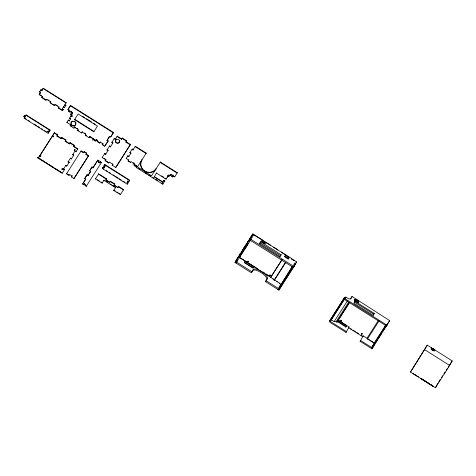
<?xml version="1.0" encoding="UTF-8"?>
<svg xmlns="http://www.w3.org/2000/svg" width="476" height="476" viewBox="0 0 476 476"><rect width="100%" height="100%" fill="white"/><g stroke="black" fill="none" stroke-linecap="round" stroke-linejoin="round"><path stroke-width="0.71" d="M72.001 116.388L72.179 116.061L70.835 116.293L72.001 116.388L72.049 115.216L70.888 115.121L70.936 113.948L72.281 113.722L72.334 112.556L72.102 114.05L70.936 113.948M71.12 113.627L70.888 115.121M434.463 350.806L434.392 350.395A1.963 0.619 32.6 0 0 431.512 348.581L431.137 348.712A1.963 0.619 32.6 0 0 432.5 350.3A1.963 0.619 32.6 0 0 434.463 350.806L434.915 349.997M62.076 168.79L62.529 169.408L62.969 168.73M74.327 149.75C73.322 150.589 75.595 151.005 74.905 149.863C73.477 149.297 75.172 151.154 75.202 149.756M341.53 320.878C341.185 322.157 339.828 320.265 341.179 320.402C342.303 321.312 339.953 320.895 340.989 320.104M354.537 300.6L354.418 300.142M361.546 333.486L361.879 334.081L362.48 333.789M64.641 169.414L64.456 169.736L63.463 169.111L63.641 168.784L64.641 169.414L62.195 173.282L37.265 157.562L37.42 157.282L40.871 159.46M93.689 138.867L92.903 140.134L93.415 138.736L93.689 138.867L93.51 139.188L89.708 136.796L89.893 136.469L92.338 138.01M93.415 138.736L92.903 140.134M94.355 140.604L94.861 139.206L94.355 140.604L95.801 141.075L96.307 139.676L95.801 141.075M97.247 141.55L97.753 140.152L97.247 141.55L99.74 143.121L100.525 141.854M385.221 327.75L385.506 327.375M48.909 131.995L48.73 132.322L47.731 131.691L47.909 131.37L48.909 131.995L48.106 133.298L24.175 118.209L24.8 117.233L23.8 116.602L23.984 116.275M25.418 116.251L25.603 115.93L24.603 115.299L24.425 115.626L25.418 116.251L26.228 114.954L50.158 130.043L49.974 130.37L26.043 115.275M24.175 118.209L24.978 116.906L24.8 117.233M40.514 92.624L39.514 91.999L39.681 91.701L40.68 92.326L39.211 94.67L42.364 96.664L42.531 96.366L41.763 97.604L45.916 100.222L46.517 99.282L50.676 101.9M41.817 90.583L41.983 90.285L40.99 89.655L40.823 89.952L41.817 90.583L43.292 88.239L66.224 102.703L66.057 103L43.126 88.536M39.211 94.67L40.68 92.326M41.763 97.604L41.93 97.306M45.916 100.222L46.083 99.924L42.525 97.681M63.302 109.462L63.135 109.76L62.142 109.135L62.308 108.837L63.302 109.462L62.534 110.706L58.381 108.088L59.149 106.844L58.982 107.142L54.829 104.524L54.228 105.464L50.069 102.846L50.236 102.548L51.426 103.298M54.228 105.464L54.395 105.166L52.61 104.042M58.381 108.088L58.548 107.784M48.106 133.298L48.284 132.977M47.731 131.691L48.356 130.716L49.349 131.346L49.534 131.019M63.611 106.791L63.433 107.112L64.433 107.737L65.914 105.374L64.92 104.75L64.742 105.065L65.736 105.696L65.914 105.374M62.534 110.706L62.701 110.408L59.143 108.159M64.433 107.737L64.611 107.421M37.42 157.282L62.273 173.151M54.294 133.096L54.478 132.768L57.638 134.762L57.453 135.083L54.294 133.096L38.312 158.115L37.312 157.485M71.59 111.836L70.377 111.075L69.77 112.015L68.556 111.247L69.341 109.98L69.157 110.307L67.943 109.539L70.549 105.422L113.49 132.501L110.646 136.993L109.653 136.362L106.993 140.527L107.987 141.158L104.726 146.263L102.233 144.692L102.411 144.371L103.661 145.156M67.943 109.539L70.549 105.422M68.556 111.247L68.74 110.926M69.77 112.015L69.954 111.687M56.852 136.029L57.031 135.702L61.19 138.32L61.005 138.647L56.852 136.029L57.638 134.762M72.15 112.877L70.983 112.782L71.168 112.455M75.779 127.574L74.696 126.89L73.911 128.157L70.115 125.759L70.716 124.819L66.92 122.421L67.098 122.1M69.222 121.005L69.401 120.684L68.407 120.053L68.223 120.38L69.222 121.005L70.71 118.637L70.525 118.964L69.532 118.334L69.71 118.012M72.102 114.05L72.281 113.722M61.606 137.707L61.791 137.38L65.944 139.998L65.765 140.325L61.606 137.707L61.005 138.647M70.115 125.759L70.293 125.438L71.382 126.122M74.536 119.619L78.153 113.96L97.425 126.122L93.814 131.781L74.536 119.619L74.72 119.297L93.998 131.453M65.158 141.265L65.343 140.944L69.496 143.562L69.317 143.889L65.158 141.265L65.944 139.998M73.911 128.157L74.095 127.83M74.696 126.89L74.518 127.211L78.314 129.609L77.713 130.555L81.509 132.947L82.294 131.679L82.11 132.007L85.912 134.399L85.311 135.345L89.107 137.737L89.708 136.796M70.097 142.621L69.918 142.943L74.072 145.567L74.256 145.239L70.097 142.621L69.317 143.889M77.713 130.555L77.891 130.228L78.98 130.912M73.471 146.507L73.649 146.18L77.808 148.804L77.624 149.125L73.471 146.507L74.256 145.239M81.509 132.947L81.694 132.625M68.05 161.923L68.235 161.596L69.228 162.227L69.05 162.554L68.05 161.923L70.525 158.008M72.638 154.742L72.822 154.414L73.822 155.045L73.637 155.366L72.638 154.742L74.934 151.148L75.934 151.779L77.808 148.804M65.753 165.517L66.753 166.142L66.938 165.821M70.347 158.329L71.341 158.96L71.525 158.633M75.934 151.779L76.112 151.451M85.311 135.345L85.49 135.017L86.572 135.702M72.078 176.055L69.585 174.484L68.984 175.424L66.491 173.853L66.676 173.526M83.443 152.796L83.621 152.469L81.128 150.898L80.95 151.225L83.443 152.796L84.228 151.529L86.715 153.099L86.537 153.427L84.044 151.85L84.228 151.529M89.107 137.737L89.893 136.469M68.984 175.424L69.163 175.103M88.429 155.938L85.936 154.367L86.114 154.04L88.607 155.616L73.97 178.571L71.477 176.995L71.656 176.673M73.97 178.571L88.607 155.616M99.74 143.121L99.918 142.794L97.431 141.223M99.68 162.596L98.467 161.828L98.282 162.155L99.496 162.923L100.281 161.656L101.495 162.417L86.257 186.318L85.043 185.551L85.644 184.611L84.43 183.843L84.609 183.516L83.824 184.783L82.61 184.022L85.632 179.291L84.633 178.661L84.817 178.333L87.126 174.722L88.125 175.352L87.941 175.674L86.947 175.049L87.126 174.722M87.941 175.674L90.618 171.485L89.619 170.854L89.803 170.533L92.112 166.915L93.112 167.546L92.927 167.867L91.933 167.243L92.112 166.915M82.61 184.022L85.817 178.964L85.632 179.291M106.993 140.527L109.45 136.636M104.726 146.263L108.171 140.831L107.171 140.206M107.987 141.158L108.171 140.831M83.824 184.783L84.008 184.462M110.646 136.993L113.49 132.501M97.669 160.448L97.854 160.12L99.067 160.888L98.883 161.209L97.669 160.448L92.927 167.867M85.043 185.551L85.222 185.224M130.24 144.829L125.837 142.05L126.015 141.723L130.418 144.502L115.781 167.457L112.229 165.22L113.014 163.952L112.83 164.274L109.278 162.036L108.677 162.976L105.125 160.739L105.726 159.793L102.173 157.556L102.358 157.229M86.257 186.318L86.436 185.991M105.583 154.414L105.761 154.087L104.768 153.456L104.583 153.784L105.583 154.414L108.171 150.315L107.992 150.642L106.993 150.011L107.177 149.684M99.496 162.923L100.281 161.656M110.402 146.87L110.581 146.543L109.587 145.912L109.403 146.239L110.402 146.87L112.99 142.77L112.812 143.097L111.812 142.467L111.997 142.145M115.222 139.325L115.4 138.998L114.407 138.373L114.222 138.694L115.222 139.325L117.209 136.172L121.612 138.95L121.434 139.272L117.025 136.493L117.209 136.172M101.495 162.417L101.317 162.744L100.103 161.977M105.125 160.739L105.91 159.472L104.131 158.347M105.726 159.793L105.91 159.472M117.822 187.693L118 187.371L114.186 184.956L114.002 185.283L117.822 187.693L118.607 186.425L123.611 189.579L120.404 194.636L113.758 190.448L115.704 187.354L115.525 187.681L103.887 180.345L104.071 180.017L102.12 183.111L95.474 178.916L95.658 178.595M98.681 173.859L98.502 174.18L106.35 179.131L106.535 178.809L98.681 173.859L95.474 178.916M128.187 182.677L128.008 182.998L127.009 182.373L127.193 182.046L128.187 182.677L127.229 184.218L102.298 168.498L103.262 166.957L104.262 167.582L104.077 167.909L103.078 167.278L103.262 166.957M104.077 167.909L104.857 166.689L103.857 166.059L104.821 164.517L129.746 180.237L129.567 180.559L104.637 164.839L104.821 164.517M104.857 166.689L105.041 166.362L104.262 167.582M122.034 138.332L122.213 138.004L126.622 140.783L126.438 141.11L122.034 138.332L121.434 139.272M108.677 162.976L108.861 162.655M102.12 183.111L102.304 182.784L101.096 182.022M112.229 165.22L112.413 164.892M105.749 180.077L105.928 179.75L109.754 182.159L109.569 182.486L105.749 180.077L106.535 178.809M115.781 167.457L130.418 144.502M110.355 181.219L110.176 181.546L114.603 184.337L114.787 184.016L110.355 181.219L109.569 182.486M128.675 160.049L126.182 158.472L126.366 158.151M128.722 156.687L128.907 156.36L127.907 155.735L127.729 156.057L128.722 156.687L131.055 153.004L130.87 153.326L129.871 152.701L130.055 152.374M133.018 149.97L133.197 149.642L132.203 149.018L132.019 149.339L133.018 149.97L135.345 146.287L146.227 153.147L146.049 153.474L135.16 146.608L135.345 146.287M133.661 163.191L131.168 161.62L130.567 162.56L128.074 160.989L128.258 160.662L130.126 161.846M113.758 190.448L113.937 190.12L115.144 190.882M130.567 162.56L130.751 162.239M118.607 186.425L118.429 186.747L123.427 189.9L123.611 189.579M133.06 164.131L134.077 163.06L133.899 163.387L133.06 164.131L133.845 162.863M135.148 166.332L136.172 165.261L135.148 166.332L134.107 165.231L135.124 164.16M120.404 194.636L120.583 194.315L119.375 193.553M136.196 167.433L137.219 166.362L136.196 167.433L162.786 184.2L164.875 180.892L163.964 180.315L162.727 182.29L154.165 176.893L154.349 176.566L162.905 181.963L162.727 182.29M127.229 184.218L127.413 183.897M127.788 181.154L128.788 181.778L128.966 181.457M160.352 162.054L160.174 162.381L177.108 173.062L177.286 172.734L160.352 162.054L151.588 175.817L137.463 166.909L146.227 153.147M163.964 180.315L163.78 180.642L164.696 181.213L164.875 180.892M168.349 176.584L167.945 175.257L168.534 176.257L167.308 177.126L167.487 176.804L165.999 179.172L165.089 178.595L165.315 178.197M162.786 184.2L162.965 183.879L161.733 183.099M165.999 179.172L166.184 178.845M167.766 175.579L168.807 175.037L169.396 176.043L171.223 174.228M169.396 176.043L170.622 175.174M172.865 177.03L173.651 175.763L172.865 177.03L171.652 176.263L171.836 175.941M173.472 176.09L174.686 176.852L174.865 176.531M250.049 238.839L293.99 266.548L278.93 290.122L265.519 281.667L267.417 278.406A8.354 2.63 32.6 0 0 261.639 271.653A8.354 2.63 32.6 0 0 253.291 269.499L251.393 272.76L234.989 262.413L252.821 233.889L262.669 240.094L262.484 240.422M234.989 262.413L246.568 244.176L246.038 245.128L247.032 245.759L251.542 238.583L250.549 237.952L246.038 245.128M245.289 245.675L245.11 246.003L246.104 246.627M237.589 260.318L236.59 262.097L251.994 271.814M235.989 263.044L247.568 244.801L247.032 245.759M249.948 238.898L252.821 233.889M253.815 234.513L253.089 235.822L252.09 235.192L250.441 238.006M245.152 261.419L244.426 262.722L252.982 268.119L253.708 266.816L245.152 261.419L244.551 262.365L253.107 267.762L253.708 266.816M259.557 243.742L260.705 241.826L281.161 254.725L280.013 256.641M260.705 241.826L259.616 243.771L280.072 256.671M266.465 242.492L266.286 242.82L277.859 249.68L277.681 250.001M266.37 242.867L266.548 242.546M251.393 272.76L253.291 269.499M270.082 245.211L270.267 244.89L253.637 234.841M274.063 247.282L273.884 247.609L285.404 254.571M273.968 247.663L274.146 247.336M281.661 252.072L281.477 252.399L285.362 254.844L285.54 254.523L296.578 261.919L293.389 267.494L250.447 240.416M281.56 252.453L281.744 252.125M265.519 281.667L267.417 278.406M285.124 255.785L284.696 256.54L288.456 258.914L288.878 258.153L285.124 255.785L284.517 256.725M276.955 281.732L277.133 281.405M291.592 258.777L291.413 259.105L293.906 260.675L294.085 260.348M279.448 283.303L279.626 282.982M283.351 280.477L283.535 280.15M288.17 272.932L288.355 272.605M278.93 290.122L281.334 285.82M281.941 284.874L280.87 286.653M284.35 281.108L284.529 280.78M286.76 277.335L286.939 277.008M289.17 273.563L289.349 273.236M291.58 269.791L291.758 269.464M294.168 265.691L293.99 266.019L294.394 265.465L292.526 268.369M330.891 320.318L330.284 321.407L344.338 299.404M345.957 297.113L344.553 297.333L329.588 320.967L346.522 331.647L346.022 332.432L329.981 322.317L329.588 320.967L343.642 298.964L345.04 298.744L345.957 297.113L348.7 298.845L350.687 298.898L352.05 296.465L389.671 320.634L372.03 348.831L360.148 341.34L363.236 335.925L369.453 339.846M344.469 298.993L331.195 319.777L334.146 321.633L336.127 321.687L336.96 322.21L349.461 302.379M354.977 301.278L353.888 303.224L373.166 315.38L374.255 313.434L354.977 301.278L354.477 302.064L373.755 314.219L373.208 315.195M345.719 327.339L346.707 325.685L338.15 320.288L337.425 321.586L345.981 326.982M346.022 332.432L349.11 327.018L338.138 320.098M367.639 338.704L367.49 338.966L374.154 343.172L385.869 324.834M360.148 341.34L360.647 340.554L371.714 347.534L374.303 342.904L370.667 340.614M372.03 348.831L374.612 344.202M410.473 372.042L427.269 345.177L452.2 360.897L449.659 365.443L435.403 387.762L410.473 372.042L427.269 345.177M431.137 348.712L431.595 347.902M431.435 348.593L431.762 348.004M434.421 350.479L434.749 349.89M435.403 387.762L437.944 383.21M238.184 256.844L238.369 256.522M292.341 268.672L292.306 268.803M244.432 249.376L246.61 245.967L245.991 247.008M385.364 327.5L385.584 327.137M387.357 324.448L387.75 323.745M293.531 266.893L293.805 266.459M385.863 326.679L386.863 325.09M387.077 324.906L386.411 325.965M245.705 247.472L244.396 249.507M292.538 266.262L291.181 268.345L292.246 266.721M385.715 325.108L384.346 327.351L385.941 324.906M38.312 158.115L54.478 132.768M293.246 267.351L292.472 268.553M23.8 116.602L24.603 115.299M39.514 91.999L40.99 89.655M25.603 115.93L26.228 114.954M41.983 90.285L43.292 88.239M50.069 102.846L50.843 101.602M62.142 109.135L66.224 102.703M49.349 131.346L50.158 130.043M70.983 112.782L71.769 111.515M66.92 122.421L68.407 120.053M69.532 118.334L71.019 115.965M61.19 138.32L61.791 137.38M63.463 169.111L65.938 165.19M66.753 166.142L69.228 162.227M71.341 158.96L73.822 155.045M66.491 173.853L81.128 150.898M71.477 176.995L72.263 175.727M85.936 154.367L86.715 153.099M102.233 144.692L103.018 143.425L102.834 143.752L100.341 142.175M84.633 178.661L86.947 175.049M89.619 170.854L91.933 167.243M88.125 175.352L90.803 171.158M93.112 167.546L97.854 160.12M98.282 162.155L99.067 160.888M102.173 157.556L104.768 153.456M106.993 150.011L109.587 145.912M111.812 142.467L114.407 138.373M102.298 168.498L103.078 167.278M103.857 166.059L104.637 164.839M121.612 138.95L122.213 138.004M125.837 142.05L126.622 140.783M126.182 158.472L127.907 155.735M129.871 152.701L132.203 149.018M128.074 160.989L128.859 159.722M114.002 185.283L114.787 184.016M127.009 182.373L127.973 180.826M128.788 181.778L129.746 180.237M154.165 176.893L156.759 172.794M165.089 178.595L156.574 173.121M170.438 175.495L171.039 174.555L172.252 175.323L172.437 174.995L171.652 176.263M174.686 176.852L177.286 172.734M236.53 259.658L237.643 257.813M235.989 260.634L236.596 259.694M239.559 256.873L240.707 255.082M241.088 254.487L243.236 251.12M243.599 250.554L248.258 243.26M249.692 241.017L250.406 239.892M281.161 254.725L280.554 255.666L260.104 242.766M270.445 277.627L281.941 259.634M270.564 277.716L282.06 259.729M274.003 280.31L285.499 262.318M274.247 280.489L285.969 262.145M288.878 258.153L288.277 259.099L285.773 257.516M292.139 266.679L278.537 288.551L266.12 280.721M279.829 286.237L279.228 287.183L280.477 285.082M277.936 289.497L292.389 266.863M281.518 285.493L296.578 261.919M294.989 264.626L295.596 263.68L294.596 263.05L293.793 264.489L294.793 265.114L294.192 266.06M334.146 321.633L347.42 300.856M350.461 298.946L352.05 296.465M336.127 321.687L348.622 302.129M336.96 322.21L349.455 302.653M346.707 325.685L346.207 326.471L337.645 321.074M349.11 327.018L348.605 327.803L362.73 336.71L363.236 335.925M373.755 314.219L374.255 313.434M378.295 320.562L366.972 338.281L367.49 338.966L379.205 320.634M371.714 347.534L385.768 325.53L343.642 298.964L344.553 297.333L345.255 297.774M375.409 342.964L376.992 340.483M378.182 338.62L381.746 333.039M382.936 331.177L384.126 329.315M384.917 328.077L386.506 325.596M387.297 324.352L389.671 320.634M413.055 373.743L413.257 373.428M418.208 376.992L418.41 376.677M420.403 378.378L433.701 386.762M420.897 378.319L433.428 386.441L430.524 384.388M438.735 381.972L440.318 379.491M441.508 377.635L442.698 375.772M443.882 373.91L445.072 372.053M446.262 370.191L447.446 368.335M448.237 367.091L452.2 360.897M385.768 326.976L386.078 326.494M387.172 324.608L387.631 323.912M53.586 136.505L52.741 136.451L53.05 135.779M134.107 165.231L134.946 164.482L133.899 163.387M285.54 254.523L285.112 254.672L286.296 255.57L286.73 255.416M287.915 256.308L287.48 256.463L288.664 257.355L289.099 257.207M273.022 279.091L273.456 278.942M269.922 274.872C268.571 275.866 271.487 276.009 270.178 274.89M93.231 139.063L94.676 139.533M96.122 140.004L97.574 140.474M94.534 140.283L95.979 140.753M415.762 375.142L415.429 374.862M70.365 105.749L113.312 132.828M82.687 116.382L84.549 117.56M86.418 118.738L91.392 121.874M93.879 123.445L95.123 124.224M39.371 94.373L41.477 95.7M47.874 99.734L49.058 100.484M55.591 104.601L57.37 105.72M161.65 175.882L163.482 177.036M354.668 299.654L358.404 302.01M262.425 241.707L264.596 243.075M251.59 236.084L252.589 236.715L252.042 237.697L251.042 237.066M76.868 128.258L77.951 128.942M84.466 133.048L85.549 133.732M138.849 168.671L140.087 169.45M145.037 172.568L146.888 173.74M148.744 174.906L150.6 176.078M152.457 177.25L153.694 178.03M155.545 179.196L157.401 180.368M345.04 298.744L387.089 325.263M424.729 349.723L449.659 365.443M105.309 160.412L108.266 162.28M24.966 118.268L26.198 119.042M28.649 120.589L29.875 121.368M34.171 124.075L36.628 125.622M37.854 126.396L39.692 127.556M41.537 128.716L42.763 129.49M44.601 130.65L46.446 131.81M102.483 168.177L103.726 168.962M106.219 170.533L107.469 171.318M109.337 172.496L110.587 173.282M113.08 174.859L114.323 175.644M115.567 176.429L118.06 178M119.309 178.786L121.178 179.964M123.046 181.142L124.92 182.326M239.541 255.178L240.535 255.802M239.006 256.13L240.005 256.754M240.249 257.706L243.712 259.89M244.015 260.08L246.824 261.854M249.311 263.424L252.173 265.227M253.048 265.775L258.022 268.916M262.996 272.052L264.864 273.23M265.983 273.932L268.595 275.586M239.416 257.623L270.689 277.341M281.316 284.481L270.57 277.252M350.592 328.618L351.829 329.398M353.067 330.177L355.542 331.736M356.78 332.516L358.63 333.688M361.105 335.247L362.343 336.026M421.498 378.7L423.307 379.836M424.509 380.598L426.312 381.734M428.114 382.871L429.316 383.632M413.448 373.844L417.934 376.677M106.523 181.564L107.743 182.338M110.194 183.879L111.42 184.652M112.645 185.426L114.478 186.58M97.467 179.738L99.282 180.88M116.959 192.024L118.167 192.786M67.294 173.924L68.544 174.71M42.096 160.233L43.935 161.394M46.392 162.941L47.618 163.714M48.844 164.494L53.752 167.588M54.984 168.361L57.435 169.908M59.28 171.068L60.506 171.842M135.987 165.583L137.034 166.683M134.286 164.91L134.982 165.642M168.992 174.71L169.575 175.715M354.531 300.029A2.457 0.773 32.6 0 1 356.786 300.999A2.457 0.773 32.6 0 1 358.244 302.587M74.179 121.148A2.457 2.332 29.2 0 1 75.464 124.861A2.457 2.332 29.2 0 1 71.489 124.611A2.457 2.332 29.2 0 1 72.923 121.065M252.691 270.445A8.354 2.63 32.6 0 1 261.038 272.599A8.354 2.63 32.6 0 1 266.816 279.352M261.032 241.505A2.457 0.773 32.6 0 1 264.68 243.397M119.75 141.116A2.077 1.975 29.2 0 1 116.626 142.633A2.077 1.975 29.2 0 1 116.715 139.182M119.5 140.099A2.077 1.975 29.2 0 1 119.696 140.593M39.96 156.074C40.508 157.919 41.442 154.89 39.96 156.074M40.145 155.747C40.692 157.592 41.62 154.569 40.145 155.747M52.521 136.416C53.068 138.26 54.002 135.232 52.521 136.416M61.892 169.111C62.439 170.955 63.373 167.927 61.892 169.111M247.556 261.735C248.103 263.579 249.037 260.556 247.556 261.735M247.74 261.413C248.288 263.258 249.216 260.229 247.74 261.413M269.392 275.509C269.94 277.353 270.874 274.325 269.392 275.509M361.367 333.807C361.915 335.651 362.843 332.623 361.367 333.807M243.313 248.966L245.616 245.336L243.313 248.966M141.937 159.865L141.753 160.192A8.354 7.925 29.2 0 0 144.549 171.324A8.354 7.925 29.2 0 0 155.884 169.099L156.063 168.778A8.354 7.925 29.2 0 1 144.734 171.003A8.354 7.925 29.2 0 1 141.937 159.865M240.273 253.535L240.094 253.857L240.273 253.535M242.784 249.602L242.599 249.93L242.784 249.602M247.806 241.749L247.621 242.07L247.806 241.749M250.316 237.816L250.132 238.143L250.316 237.816M431.714 348.265L431.476 348.295A1.963 0.619 32.6 0 0 432.702 349.985A1.963 0.619 32.6 0 0 434.683 350.318L434.594 350.08A1.963 0.619 32.6 0 0 431.714 348.265M354.906 300.267A2.457 0.773 32.6 0 0 358.547 302.153A2.457 0.773 32.6 0 0 356.47 299.719A2.457 0.773 32.6 0 0 354.906 300.267M71.198 124.754A2.457 2.332 29.2 0 0 75.404 125.015A2.457 2.332 29.2 0 0 73.375 121.35A2.457 2.332 29.2 0 0 71.198 124.754M431.893 349.158A1.571 0.494 32.6 0 0 434.225 350.366A1.571 0.494 32.6 0 0 432.892 348.813A1.571 0.494 32.6 0 0 431.893 349.158M431.69 349.473A1.571 0.494 32.6 0 0 434.023 350.681A1.571 0.494 32.6 0 0 432.69 349.122A1.571 0.494 32.6 0 0 431.69 349.473M261.806 241.558A2.457 0.773 32.6 0 0 265.453 243.444A2.457 0.773 32.6 0 0 263.371 241.011A2.457 0.773 32.6 0 0 261.806 241.558M115.71 142.175A2.077 1.975 29.2 0 0 119.268 142.419A2.077 1.975 29.2 0 0 117.566 139.307A2.077 1.975 29.2 0 0 115.71 142.175"/></g></svg>
